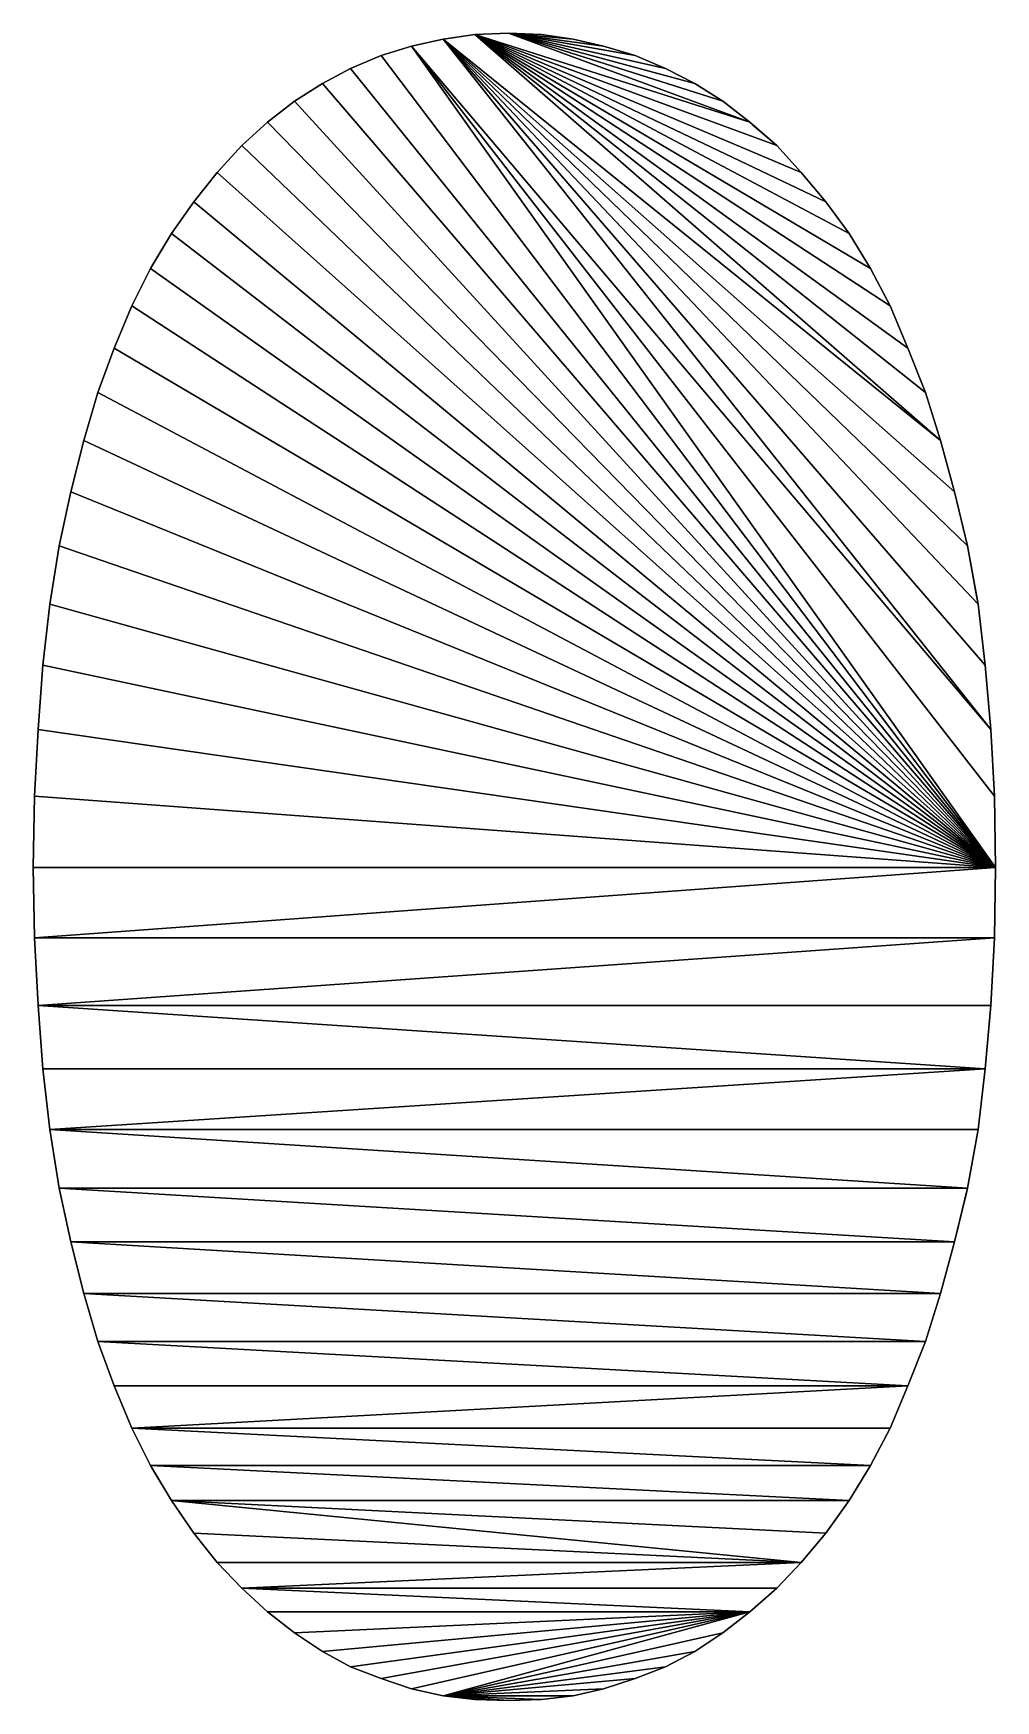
# Model space of a CAD drawing. Header units: inches. Extents: x 62 to 1153, y 3 to 780.
# Drawn here: x 89.773 to 90.595, y 37.457 to 38.882 of the extents above; entities that cross this region are included whole.
import ezdxf

# ---------------------------------------------------------------- set-up
doc = ezdxf.new("R2010")
doc.units = ezdxf.units.IN
doc.header["$MEASUREMENT"] = 0
doc.layers.add('Base', color=3, linetype='Continuous')

msp = doc.modelspace()

# ---------------------------------------------------------------- linework, layer by layer
at = {"layer": 'Base'}
for points in [[(90.123, 38.8775, -43), (90.096, 38.8715, -43), (90.591, 38.2875, -43)], [(90.096, 38.8715, -44), (90.096, 38.8715, -43), (90.123, 38.8775, -43)], [(90.096, 38.8715, -44), (90.123, 38.8775, -43), (90.123, 38.8775, -44)], [(90.15, 38.8815, -43), (90.123, 38.8775, -43), (90.548, 38.5345, -43)], [(90.123, 38.8775, -43), (90.15, 38.8815, -43), (90.131, 38.8787, -44)], [(90.131, 38.8787, -44), (90.123, 38.8775, -44), (90.123, 38.8775, -43)], [(90.56, 38.4905, -43), (90.548, 38.5345, -43), (90.123, 38.8775, -43)], [(90.591, 38.2875, -43), (90.586, 38.3425, -43), (90.123, 38.8775, -43)], [(90.586, 38.3425, -43), (90.58, 38.3945, -43), (90.123, 38.8775, -43)], [(90.58, 38.3945, -43), (90.571, 38.4445, -43), (90.123, 38.8775, -43)], [(90.571, 38.4445, -43), (90.56, 38.4905, -43), (90.123, 38.8775, -43)], [(90.15, 38.8815, -44), (90.131, 38.8787, -44), (90.15, 38.8815, -43)], [(90.15, 38.8815, -43), (90.385, 38.8065, -43), (90.179, 38.8825, -43)], [(90.179, 38.8825, -43), (90.179, 38.8825, -44), (90.15, 38.8815, -43)], [(90.15, 38.8815, -44), (90.15, 38.8815, -43), (90.179, 38.8825, -44)], [(90.505, 38.6495, -43), (90.488, 38.6815, -43), (90.15, 38.8815, -43)], [(90.45, 38.7385, -43), (90.15, 38.8815, -43), (90.47, 38.7115, -43)], [(90.429, 38.7635, -43), (90.15, 38.8815, -43), (90.45, 38.7385, -43)], [(90.488, 38.6815, -43), (90.47, 38.7115, -43), (90.15, 38.8815, -43)], [(90.408, 38.7865, -43), (90.15, 38.8815, -43), (90.429, 38.7635, -43)], [(90.385, 38.8065, -43), (90.15, 38.8815, -43), (90.408, 38.7865, -43)], [(90.548, 38.5345, -43), (90.535, 38.5755, -43), (90.15, 38.8815, -43)], [(90.52, 38.6135, -43), (90.15, 38.8815, -43), (90.535, 38.5755, -43)], [(90.505, 38.6495, -43), (90.15, 38.8815, -43), (90.52, 38.6135, -43)], [(90.362, 38.8245, -43), (90.179, 38.8825, -43), (90.385, 38.8065, -43)], [(90.179, 38.8825, -43), (90.362, 38.8245, -43), (90.338, 38.8395, -43)], [(90.179, 38.8825, -43), (90.338, 38.8395, -43), (90.313, 38.8525, -43)], [(90.179, 38.8825, -43), (90.313, 38.8525, -43), (90.287, 38.8635, -43)], [(90.179, 38.8825, -43), (90.287, 38.8635, -43), (90.26, 38.8715, -43)], [(90.179, 38.8825, -43), (90.26, 38.8715, -43), (90.234, 38.8775, -43)], [(90.179, 38.8825, -43), (90.234, 38.8775, -43), (90.207, 38.8815, -43)], [(90.207, 38.8815, -43), (90.207, 38.8815, -44), (90.179, 38.8825, -43)], [(90.179, 38.8825, -44), (90.179, 38.8825, -43), (90.207, 38.8815, -44)], [(90.234, 38.8775, -43), (90.234, 38.8775, -44), (90.207, 38.8815, -43)], [(90.207, 38.8815, -44), (90.207, 38.8815, -43), (90.234, 38.8775, -44)], [(90.234, 38.8775, -44), (90.234, 38.8775, -43), (90.26, 38.8715, -43)], [(90.234, 38.8775, -44), (90.26, 38.8715, -43), (90.26, 38.8715, -44)], [(90.044, 38.8525, -43), (90.595, 38.1695, -43), (90.07, 38.8635, -43)], [(90.07, 38.8635, -43), (90.07, 38.8635, -44), (90.044, 38.8525, -43)], [(90.044, 38.8525, -44), (90.044, 38.8525, -43), (90.07, 38.8635, -44)], [(90.096, 38.8715, -43), (90.07, 38.8635, -43), (90.595, 38.1695, -43)], [(90.096, 38.8715, -44), (90.07, 38.8635, -44), (90.096, 38.8715, -43)], [(90.07, 38.8635, -43), (90.096, 38.8715, -43), (90.07, 38.8635, -44)], [(90.595, 38.1695, -43), (90.594, 38.2305, -43), (90.096, 38.8715, -43)], [(90.594, 38.2305, -43), (90.591, 38.2875, -43), (90.096, 38.8715, -43)], [(90.26, 38.8715, -44), (90.26, 38.8715, -43), (90.287, 38.8635, -43)], [(90.287, 38.8635, -44), (90.26, 38.8715, -44), (90.287, 38.8635, -43)], [(90.287, 38.8635, -43), (90.313, 38.8525, -43), (90.313, 38.8525, -44)], [(90.287, 38.8635, -43), (90.313, 38.8525, -44), (90.287, 38.8635, -44)], [(90.02, 38.8395, -43), (90.595, 38.1695, -43), (90.044, 38.8525, -43)], [(90.044, 38.8525, -44), (90.02, 38.8395, -43), (90.044, 38.8525, -43)], [(90.02, 38.8395, -44), (90.02, 38.8395, -43), (90.044, 38.8525, -44)], [(90.338, 38.8395, -43), (90.338, 38.8395, -44), (90.313, 38.8525, -43)], [(90.313, 38.8525, -44), (90.313, 38.8525, -43), (90.338, 38.8395, -44)], [(89.996, 38.8245, -43), (90.595, 38.1695, -43), (90.02, 38.8395, -43)], [(89.996, 38.8245, -44), (89.996, 38.8245, -43), (90.02, 38.8395, -43)], [(89.996, 38.8245, -44), (90.02, 38.8395, -43), (90.02, 38.8395, -44)], [(90.338, 38.8395, -44), (90.338, 38.8395, -43), (90.362, 38.8245, -43)], [(90.338, 38.8395, -44), (90.362, 38.8245, -43), (90.362, 38.8245, -44)], [(89.973, 38.8065, -43), (90.595, 38.1695, -43), (89.996, 38.8245, -43)], [(89.996, 38.8245, -43), (89.996, 38.8245, -44), (89.973, 38.8065, -43)], [(89.973, 38.8065, -44), (89.973, 38.8065, -43), (89.996, 38.8245, -44)], [(90.362, 38.8245, -44), (90.362, 38.8245, -43), (90.385, 38.8065, -43)], [(90.385, 38.8065, -44), (90.362, 38.8245, -44), (90.385, 38.8065, -43)], [(89.951, 38.7865, -43), (90.595, 38.1695, -43), (89.973, 38.8065, -43)], [(89.951, 38.7865, -44), (89.951, 38.7865, -43), (89.973, 38.8065, -43)], [(89.951, 38.7865, -44), (89.973, 38.8065, -43), (89.973, 38.8065, -44)], [(90.408, 38.7865, -43), (90.387, 38.8047, -44), (90.385, 38.8065, -43)], [(90.385, 38.8065, -44), (90.385, 38.8065, -43), (90.387, 38.8047, -44)], [(90.408, 38.7865, -44), (90.387, 38.8047, -44), (90.408, 38.7865, -43)], [(89.93, 38.7635, -43), (90.595, 38.1695, -43), (89.951, 38.7865, -43)], [(89.93, 38.7635, -44), (89.93, 38.7635, -43), (89.951, 38.7865, -43)], [(89.951, 38.7865, -44), (89.93, 38.7635, -44), (89.951, 38.7865, -43)], [(90.429, 38.7635, -43), (90.429, 38.7635, -44), (90.408, 38.7865, -43)], [(90.408, 38.7865, -44), (90.408, 38.7865, -43), (90.429, 38.7635, -44)], [(89.91, 38.7385, -43), (90.595, 38.1695, -43), (89.93, 38.7635, -43)], [(89.93, 38.7635, -44), (89.91, 38.7385, -43), (89.93, 38.7635, -43)], [(89.91, 38.7385, -43), (89.93, 38.7635, -44), (89.91, 38.7385, -44)], [(90.45, 38.7385, -43), (90.45, 38.7385, -44), (90.429, 38.7635, -43)], [(90.429, 38.7635, -44), (90.429, 38.7635, -43), (90.45, 38.7385, -44)], [(89.891, 38.7115, -43), (90.595, 38.1695, -43), (89.91, 38.7385, -43)], [(89.91, 38.7385, -44), (89.891, 38.7115, -44), (89.891, 38.7115, -43)], [(89.91, 38.7385, -44), (89.891, 38.7115, -43), (89.91, 38.7385, -43)], [(90.47, 38.7115, -43), (90.47, 38.7115, -44), (90.45, 38.7385, -43)], [(90.45, 38.7385, -44), (90.45, 38.7385, -43), (90.47, 38.7115, -44)], [(89.873, 38.6815, -43), (90.595, 38.1695, -43), (89.891, 38.7115, -43)], [(89.891, 38.7115, -43), (89.875, 38.6848, -44), (89.873, 38.6815, -43)], [(89.891, 38.7115, -44), (89.875, 38.6848, -44), (89.891, 38.7115, -43)], [(90.47, 38.7115, -43), (90.488, 38.6815, -43), (90.488, 38.6815, -44)], [(90.47, 38.7115, -44), (90.47, 38.7115, -43), (90.488, 38.6815, -44)], [(89.857, 38.6495, -43), (90.595, 38.1695, -43), (89.873, 38.6815, -43)], [(89.857, 38.6495, -43), (89.873, 38.6815, -43), (89.857, 38.6495, -44)], [(89.873, 38.6815, -44), (89.857, 38.6495, -44), (89.873, 38.6815, -43)], [(89.873, 38.6815, -44), (89.873, 38.6815, -43), (89.875, 38.6848, -44)], [(90.488, 38.6815, -44), (90.488, 38.6815, -43), (90.505, 38.6495, -43)], [(90.505, 38.6495, -43), (90.505, 38.6495, -44), (90.488, 38.6815, -44)], [(89.842, 38.6135, -43), (90.595, 38.1695, -43), (89.857, 38.6495, -43)], [(89.857, 38.6495, -43), (89.857, 38.6495, -44), (89.842, 38.6135, -43)], [(89.842, 38.6135, -44), (89.842, 38.6135, -43), (89.857, 38.6495, -44)], [(90.52, 38.6135, -44), (90.505, 38.6495, -44), (90.52, 38.6135, -43)], [(90.505, 38.6495, -43), (90.52, 38.6135, -43), (90.505, 38.6495, -44)], [(89.828, 38.5755, -43), (90.595, 38.1695, -43), (89.842, 38.6135, -43)], [(89.842, 38.6135, -44), (89.828, 38.5755, -43), (89.842, 38.6135, -43)], [(89.842, 38.6135, -44), (89.828, 38.5755, -44), (89.828, 38.5755, -43)], [(90.535, 38.5755, -43), (90.535, 38.5755, -44), (90.52, 38.6135, -43)], [(90.52, 38.6135, -44), (90.52, 38.6135, -43), (90.535, 38.5755, -44)], [(89.816, 38.5345, -43), (90.595, 38.1695, -43), (89.828, 38.5755, -43)], [(89.828, 38.5755, -44), (89.816, 38.5345, -43), (89.828, 38.5755, -43)], [(89.816, 38.5345, -43), (89.828, 38.5755, -44), (89.816, 38.5345, -44)], [(90.548, 38.5345, -43), (90.548, 38.5345, -44), (90.535, 38.5755, -43)], [(90.535, 38.5755, -43), (90.548, 38.5345, -44), (90.535, 38.5755, -44)], [(89.805, 38.4905, -43), (90.595, 38.1695, -43), (89.816, 38.5345, -43)], [(89.805, 38.4905, -43), (89.816, 38.5345, -43), (89.805, 38.4905, -44)], [(89.816, 38.5345, -44), (89.805, 38.4905, -44), (89.816, 38.5345, -43)], [(90.56, 38.4905, -43), (90.56, 38.4905, -44), (90.548, 38.5345, -43)], [(90.548, 38.5345, -44), (90.548, 38.5345, -43), (90.56, 38.4905, -44)], [(89.795, 38.4445, -43), (90.595, 38.1695, -43), (89.805, 38.4905, -43)], [(89.805, 38.4905, -44), (89.795, 38.4445, -43), (89.805, 38.4905, -43)], [(89.795, 38.4445, -43), (89.805, 38.4905, -44), (89.795, 38.4445, -44)], [(90.56, 38.4905, -44), (90.56, 38.4905, -43), (90.571, 38.4445, -43)], [(90.571, 38.4445, -43), (90.571, 38.4445, -44), (90.56, 38.4905, -44)], [(89.787, 38.3945, -43), (90.595, 38.1695, -43), (89.795, 38.4445, -43)], [(89.795, 38.4445, -43), (89.7885, 38.4035, -44), (89.787, 38.3945, -43)], [(89.795, 38.4445, -44), (89.7885, 38.4035, -44), (89.795, 38.4445, -43)], [(90.5784, 38.4035, -44), (90.571, 38.4445, -44), (90.571, 38.4445, -43)], [(90.58, 38.3945, -43), (90.5784, 38.4035, -44), (90.571, 38.4445, -43)], [(89.781, 38.3425, -43), (90.595, 38.1695, -43), (89.787, 38.3945, -43)], [(89.787, 38.3945, -44), (89.781, 38.3425, -44), (89.781, 38.3425, -43)], [(89.787, 38.3945, -44), (89.781, 38.3425, -43), (89.787, 38.3945, -43)], [(89.787, 38.3945, -44), (89.787, 38.3945, -43), (89.7885, 38.4035, -44)], [(90.58, 38.3945, -44), (90.5784, 38.4035, -44), (90.58, 38.3945, -43)], [(90.58, 38.3945, -44), (90.58, 38.3945, -43), (90.586, 38.3425, -43)], [(90.58, 38.3945, -44), (90.586, 38.3425, -43), (90.586, 38.3425, -44)], [(89.777, 38.2875, -43), (90.595, 38.1695, -43), (89.781, 38.3425, -43)], [(89.781, 38.3425, -44), (89.777, 38.2875, -44), (89.777, 38.2875, -43)], [(89.781, 38.3425, -44), (89.777, 38.2875, -43), (89.781, 38.3425, -43)], [(90.586, 38.3425, -44), (90.586, 38.3425, -43), (90.591, 38.2875, -43)], [(90.586, 38.3425, -44), (90.591, 38.2875, -43), (90.591, 38.2875, -44)], [(89.774, 38.2305, -43), (90.595, 38.1695, -43), (89.777, 38.2875, -43)], [(89.777, 38.2875, -44), (89.774, 38.2305, -44), (89.774, 38.2305, -43)], [(89.777, 38.2875, -44), (89.774, 38.2305, -43), (89.777, 38.2875, -43)], [(90.591, 38.2875, -44), (90.591, 38.2875, -43), (90.594, 38.2305, -43)], [(90.591, 38.2875, -44), (90.594, 38.2305, -43), (90.594, 38.2305, -44)], [(89.773, 38.1695, -43), (90.595, 38.1695, -43), (89.774, 38.2305, -43)], [(89.774, 38.2305, -44), (89.773, 38.1695, -44), (89.773, 38.1695, -43)], [(89.774, 38.2305, -44), (89.773, 38.1695, -43), (89.774, 38.2305, -43)], [(90.594, 38.2305, -44), (90.594, 38.2305, -43), (90.595, 38.1695, -43)], [(90.594, 38.2305, -44), (90.595, 38.1695, -43), (90.595, 38.1695, -44)], [(89.774, 38.1095, -43), (90.595, 38.1695, -43), (89.773, 38.1695, -43)], [(89.773, 38.1695, -44), (89.774, 38.1095, -44), (89.774, 38.1095, -43)], [(89.773, 38.1695, -44), (89.774, 38.1095, -43), (89.773, 38.1695, -43)], [(90.595, 38.1695, -43), (89.774, 38.1095, -43), (90.594, 38.1095, -43)], [(90.595, 38.1695, -44), (90.595, 38.1695, -43), (90.594, 38.1095, -43)], [(90.595, 38.1695, -44), (90.594, 38.1095, -43), (90.594, 38.1095, -44)], [(89.777, 38.0515, -43), (90.594, 38.1095, -43), (89.774, 38.1095, -43)], [(89.774, 38.1095, -43), (89.774, 38.1095, -44), (89.777, 38.0515, -44)], [(89.774, 38.1095, -43), (89.777, 38.0515, -44), (89.777, 38.0515, -43)], [(90.594, 38.1095, -43), (89.777, 38.0515, -43), (90.591, 38.0515, -43)], [(90.594, 38.1095, -44), (90.594, 38.1095, -43), (90.591, 38.0515, -43)], [(90.594, 38.1095, -44), (90.591, 38.0515, -43), (90.591, 38.0515, -44)], [(89.781, 37.9975, -43), (90.586, 37.9975, -43), (89.777, 38.0515, -43)], [(90.591, 38.0515, -43), (89.777, 38.0515, -43), (90.586, 37.9975, -43)], [(89.777, 38.0515, -44), (89.781, 37.9975, -44), (89.781, 37.9975, -43)], [(89.777, 38.0515, -44), (89.781, 37.9975, -43), (89.777, 38.0515, -43)], [(90.591, 38.0515, -44), (90.591, 38.0515, -43), (90.586, 37.9975, -43)], [(90.591, 38.0515, -44), (90.586, 37.9975, -43), (90.586, 37.9975, -44)], [(89.787, 37.9455, -43), (90.586, 37.9975, -43), (89.781, 37.9975, -43)], [(89.781, 37.9975, -44), (89.787, 37.9455, -44), (89.787, 37.9455, -43)], [(89.781, 37.9975, -44), (89.787, 37.9455, -43), (89.781, 37.9975, -43)], [(90.586, 37.9975, -43), (89.787, 37.9455, -43), (90.58, 37.9455, -43)], [(90.586, 37.9975, -44), (90.586, 37.9975, -43), (90.58, 37.9455, -43)], [(90.586, 37.9975, -44), (90.58, 37.9455, -43), (90.58, 37.9455, -44)], [(89.795, 37.8955, -43), (90.571, 37.8955, -43), (89.787, 37.9455, -43)], [(90.58, 37.9455, -43), (89.787, 37.9455, -43), (90.571, 37.8955, -43)], [(89.787, 37.9455, -44), (89.795, 37.8955, -44), (89.795, 37.8955, -43)], [(89.787, 37.9455, -44), (89.795, 37.8955, -43), (89.787, 37.9455, -43)], [(90.58, 37.9455, -44), (90.58, 37.9455, -43), (90.571, 37.8955, -43)], [(90.58, 37.9455, -44), (90.571, 37.8955, -43), (90.571, 37.8955, -44)], [(89.805, 37.8495, -43), (90.56, 37.8495, -43), (89.795, 37.8955, -43)], [(90.571, 37.8955, -43), (89.795, 37.8955, -43), (90.56, 37.8495, -43)], [(89.805, 37.8495, -43), (89.795, 37.8955, -43), (89.7959, 37.8915, -44)], [(89.795, 37.8955, -44), (89.7959, 37.8915, -44), (89.795, 37.8955, -43)], [(89.7959, 37.8915, -44), (89.805, 37.8495, -44), (89.805, 37.8495, -43)], [(90.56, 37.8495, -43), (90.5701, 37.8915, -44), (90.571, 37.8955, -43)], [(90.56, 37.8495, -44), (90.5701, 37.8915, -44), (90.56, 37.8495, -43)], [(90.571, 37.8955, -44), (90.571, 37.8955, -43), (90.5701, 37.8915, -44)], [(89.816, 37.8055, -43), (90.548, 37.8055, -43), (89.805, 37.8495, -43)], [(90.56, 37.8495, -43), (89.805, 37.8495, -43), (90.548, 37.8055, -43)], [(89.816, 37.8055, -43), (89.805, 37.8495, -43), (89.816, 37.8055, -44)], [(89.805, 37.8495, -44), (89.816, 37.8055, -44), (89.805, 37.8495, -43)], [(90.548, 37.8055, -44), (90.56, 37.8495, -44), (90.56, 37.8495, -43)], [(90.548, 37.8055, -44), (90.56, 37.8495, -43), (90.548, 37.8055, -43)], [(89.828, 37.7645, -43), (90.535, 37.7645, -43), (89.816, 37.8055, -43)], [(90.548, 37.8055, -43), (89.816, 37.8055, -43), (90.535, 37.7645, -43)], [(89.816, 37.8055, -44), (89.828, 37.7645, -43), (89.816, 37.8055, -43)], [(89.828, 37.7645, -43), (89.816, 37.8055, -44), (89.828, 37.7645, -44)], [(90.535, 37.7645, -44), (90.548, 37.8055, -43), (90.535, 37.7645, -43)], [(90.548, 37.8055, -43), (90.535, 37.7645, -44), (90.548, 37.8055, -44)], [(89.842, 37.7265, -43), (90.52, 37.7265, -43), (89.828, 37.7645, -43)], [(90.535, 37.7645, -43), (89.828, 37.7645, -43), (90.52, 37.7265, -43)], [(89.842, 37.7265, -43), (89.828, 37.7645, -43), (89.842, 37.7265, -44)], [(89.828, 37.7645, -44), (89.842, 37.7265, -44), (89.828, 37.7645, -43)], [(90.535, 37.7645, -44), (90.535, 37.7645, -43), (90.52, 37.7265, -43)], [(90.52, 37.7265, -44), (90.535, 37.7645, -44), (90.52, 37.7265, -43)], [(89.857, 37.6905, -43), (90.52, 37.7265, -43), (89.842, 37.7265, -43)], [(89.842, 37.7265, -43), (89.857, 37.6905, -44), (89.857, 37.6905, -43)], [(89.842, 37.7265, -44), (89.857, 37.6905, -44), (89.842, 37.7265, -43)], [(90.52, 37.7265, -43), (89.857, 37.6905, -43), (90.505, 37.6905, -43)], [(90.52, 37.7265, -43), (90.505, 37.6905, -43), (90.505, 37.6905, -44)], [(90.52, 37.7265, -43), (90.505, 37.6905, -44), (90.52, 37.7265, -44)], [(89.873, 37.6585, -43), (90.488, 37.6585, -43), (89.857, 37.6905, -43)], [(90.505, 37.6905, -43), (89.857, 37.6905, -43), (90.488, 37.6585, -43)], [(89.857, 37.6905, -44), (89.873, 37.6585, -43), (89.857, 37.6905, -43)], [(89.857, 37.6905, -44), (89.873, 37.6585, -44), (89.873, 37.6585, -43)], [(90.488, 37.6585, -43), (90.488, 37.6585, -44), (90.505, 37.6905, -43)], [(90.505, 37.6905, -44), (90.505, 37.6905, -43), (90.488, 37.6585, -44)], [(89.891, 37.6285, -43), (90.47, 37.6285, -43), (89.873, 37.6585, -43)], [(90.488, 37.6585, -43), (89.873, 37.6585, -43), (90.47, 37.6285, -43)], [(89.873, 37.6585, -44), (89.875, 37.6551, -44), (89.873, 37.6585, -43)], [(89.873, 37.6585, -43), (89.875, 37.6551, -44), (89.891, 37.6285, -43)], [(89.891, 37.6285, -44), (89.891, 37.6285, -43), (89.875, 37.6551, -44)], [(90.488, 37.6585, -44), (90.488, 37.6585, -43), (90.47, 37.6285, -43)], [(90.488, 37.6585, -44), (90.47, 37.6285, -43), (90.47, 37.6285, -44)], [(89.91, 37.6005, -43), (90.429, 37.5755, -43), (89.891, 37.6285, -43)], [(90.45, 37.6005, -43), (89.891, 37.6285, -43), (90.429, 37.5755, -43)], [(90.47, 37.6285, -43), (89.891, 37.6285, -43), (90.45, 37.6005, -43)], [(89.891, 37.6285, -44), (89.91, 37.6005, -44), (89.891, 37.6285, -43)], [(89.91, 37.6005, -43), (89.891, 37.6285, -43), (89.91, 37.6005, -44)], [(90.45, 37.6005, -44), (90.47, 37.6285, -43), (90.45, 37.6005, -43)], [(90.47, 37.6285, -44), (90.47, 37.6285, -43), (90.45, 37.6005, -44)], [(89.93, 37.5755, -43), (90.429, 37.5755, -43), (89.91, 37.6005, -43)], [(89.91, 37.6005, -43), (89.93, 37.5755, -44), (89.93, 37.5755, -43)], [(89.91, 37.6005, -44), (89.93, 37.5755, -44), (89.91, 37.6005, -43)], [(90.45, 37.6005, -44), (90.45, 37.6005, -43), (90.429, 37.5755, -43)], [(90.429, 37.5755, -44), (90.45, 37.6005, -44), (90.429, 37.5755, -43)], [(89.951, 37.5535, -43), (90.429, 37.5755, -43), (89.93, 37.5755, -43)], [(89.951, 37.5535, -43), (89.93, 37.5755, -43), (89.951, 37.5535, -44)], [(89.93, 37.5755, -44), (89.951, 37.5535, -44), (89.93, 37.5755, -43)], [(90.429, 37.5755, -43), (89.951, 37.5535, -43), (90.408, 37.5535, -43)], [(90.429, 37.5755, -43), (90.408, 37.5535, -43), (90.429, 37.5755, -44)], [(90.408, 37.5535, -44), (90.429, 37.5755, -44), (90.408, 37.5535, -43)], [(89.973, 37.5335, -43), (90.385, 37.5335, -43), (89.951, 37.5535, -43)], [(90.408, 37.5535, -43), (89.951, 37.5535, -43), (90.385, 37.5335, -43)], [(89.951, 37.5535, -44), (89.973, 37.5335, -43), (89.951, 37.5535, -43)], [(89.951, 37.5535, -44), (89.973, 37.5335, -44), (89.973, 37.5335, -43)], [(90.385, 37.5335, -43), (90.387, 37.5352, -44), (90.408, 37.5535, -43)], [(90.408, 37.5535, -44), (90.408, 37.5535, -43), (90.387, 37.5352, -44)], [(90.385, 37.5335, -44), (90.387, 37.5352, -44), (90.385, 37.5335, -43)], [(89.996, 37.5155, -43), (90.385, 37.5335, -43), (89.973, 37.5335, -43)], [(89.996, 37.5155, -43), (89.973, 37.5335, -43), (89.996, 37.5155, -44)], [(89.973, 37.5335, -44), (89.996, 37.5155, -44), (89.973, 37.5335, -43)], [(90.02, 37.4995, -43), (90.385, 37.5335, -43), (89.996, 37.5155, -43)], [(90.044, 37.4865, -43), (90.385, 37.5335, -43), (90.02, 37.4995, -43)], [(90.07, 37.4765, -43), (90.385, 37.5335, -43), (90.044, 37.4865, -43)], [(90.096, 37.4675, -43), (90.385, 37.5335, -43), (90.07, 37.4765, -43)], [(90.123, 37.4615, -43), (90.385, 37.5335, -43), (90.096, 37.4675, -43)], [(90.385, 37.5335, -43), (90.123, 37.4615, -43), (90.362, 37.5155, -43)], [(90.362, 37.5155, -44), (90.385, 37.5335, -43), (90.362, 37.5155, -43)], [(90.362, 37.5155, -44), (90.385, 37.5335, -44), (90.385, 37.5335, -43)], [(89.996, 37.5155, -43), (90.02, 37.4995, -44), (90.02, 37.4995, -43)], [(89.996, 37.5155, -44), (90.02, 37.4995, -44), (89.996, 37.5155, -43)], [(90.123, 37.4615, -43), (90.338, 37.4995, -43), (90.362, 37.5155, -43)], [(90.338, 37.4995, -44), (90.362, 37.5155, -44), (90.338, 37.4995, -43)], [(90.362, 37.5155, -43), (90.338, 37.4995, -43), (90.362, 37.5155, -44)], [(90.02, 37.4995, -44), (90.044, 37.4865, -43), (90.02, 37.4995, -43)], [(90.044, 37.4865, -43), (90.02, 37.4995, -44), (90.044, 37.4865, -44)], [(90.123, 37.4615, -43), (90.313, 37.4865, -43), (90.338, 37.4995, -43)], [(90.313, 37.4865, -44), (90.338, 37.4995, -43), (90.313, 37.4865, -43)], [(90.313, 37.4865, -44), (90.338, 37.4995, -44), (90.338, 37.4995, -43)], [(90.07, 37.4765, -43), (90.044, 37.4865, -43), (90.07, 37.4765, -44)], [(90.044, 37.4865, -44), (90.07, 37.4765, -44), (90.044, 37.4865, -43)], [(90.123, 37.4615, -43), (90.287, 37.4765, -43), (90.313, 37.4865, -43)], [(90.313, 37.4865, -44), (90.313, 37.4865, -43), (90.287, 37.4765, -43)], [(90.287, 37.4765, -44), (90.313, 37.4865, -44), (90.287, 37.4765, -43)], [(90.07, 37.4765, -43), (90.096, 37.4675, -44), (90.096, 37.4675, -43)], [(90.07, 37.4765, -44), (90.096, 37.4675, -44), (90.07, 37.4765, -43)], [(90.096, 37.4675, -44), (90.123, 37.4615, -43), (90.096, 37.4675, -43)], [(90.123, 37.4615, -43), (90.096, 37.4675, -44), (90.123, 37.4615, -44)], [(90.123, 37.4615, -43), (90.26, 37.4675, -43), (90.287, 37.4765, -43)], [(90.123, 37.4615, -43), (90.234, 37.4615, -43), (90.26, 37.4675, -43)], [(90.234, 37.4615, -44), (90.26, 37.4675, -43), (90.234, 37.4615, -43)], [(90.26, 37.4675, -43), (90.234, 37.4615, -44), (90.26, 37.4675, -44)], [(90.26, 37.4675, -44), (90.287, 37.4765, -43), (90.26, 37.4675, -43)], [(90.26, 37.4675, -44), (90.287, 37.4765, -44), (90.287, 37.4765, -43)], [(90.123, 37.4615, -43), (90.15, 37.4585, -43), (90.179, 37.4575, -43)], [(90.123, 37.4615, -43), (90.179, 37.4575, -43), (90.207, 37.4585, -43)], [(90.123, 37.4615, -43), (90.207, 37.4585, -43), (90.234, 37.4615, -43)], [(90.123, 37.4615, -43), (90.131, 37.4606, -44), (90.15, 37.4585, -43)], [(90.123, 37.4615, -44), (90.131, 37.4606, -44), (90.123, 37.4615, -43)], [(90.15, 37.4585, -44), (90.15, 37.4585, -43), (90.131, 37.4606, -44)], [(90.15, 37.4585, -44), (90.179, 37.4575, -43), (90.15, 37.4585, -43)], [(90.179, 37.4575, -43), (90.15, 37.4585, -44), (90.179, 37.4575, -44)], [(90.207, 37.4585, -43), (90.179, 37.4575, -43), (90.207, 37.4585, -44)], [(90.179, 37.4575, -44), (90.207, 37.4585, -44), (90.179, 37.4575, -43)], [(90.234, 37.4615, -43), (90.207, 37.4585, -43), (90.234, 37.4615, -44)], [(90.207, 37.4585, -43), (90.207, 37.4585, -44), (90.234, 37.4615, -44)]]:
    msp.add_3dface(points, dxfattribs=at)

doc.saveas('drawing.dxf')
